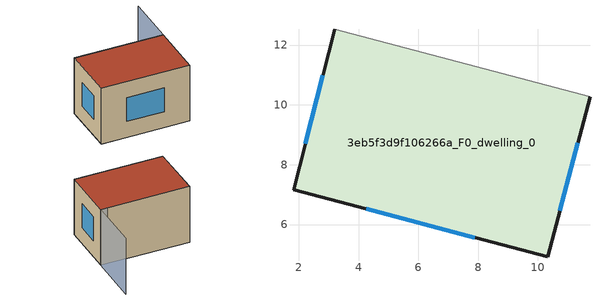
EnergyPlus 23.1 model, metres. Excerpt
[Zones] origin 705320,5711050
3eb5f3d9f106266a_F0_dwelling_0
 floor ground (EU_floor_Construction): 10.32,4.92 11.74,10.28 3.2,12.54 1.82,7.17 z0
 wall outside (EU_wall_Construction): 11.74,10.28 10.32,4.92 1.82,7.17 3.2,12.54 z0:6
 wall adiabatic (EU_wall_Construction): 3.2,12.54 11.74,10.28 z0:6
 window (EU_Window_Construction): 2.22,8.71 2.8,10.99 / 11.33,8.74 10.73,6.45 / 7.88,5.56 4.26,6.52 z1.72:4.28
 roof outside (EU_roof_Construction): 11.74,10.28 10.32,4.92 1.82,7.17 3.2,12.54 z6
shading: 13.08,15.3 11.75,10.27 / 11.75,10.27 3.2,12.53 z0:6
[Building]
EU S2 Campaign: North Axis=0; Terrain=City; Solar Distribution=FullExterior
[Site:Location]
London: Latitude=51.5; Longitude=-0.5; Time Zone=0; Elevation=25
[SizingPeriod:WeatherFileDays]
AnnualSizingPeriod: Begin Month=1; Begin Day of Month=1; End Month=12; End Day of Month=31; Day of Week for Start Day=Monday; Use Weather File Daylight Saving Period=No; Use Weather File Rain and Snow Indicators=No
[MATERIAL]
EU_InternalMass_Material: Roughness=MediumRough; Thickness=0.1; Conductivity=1; Density=1800; Specific Heat=900; Thermal Absorptance=0.9; Solar Absorptance=0.7; Visible Absorptance=0.7
[MATERIAL:NOMASS] Roughness=MediumRough; Thermal Absorptance=0.9; Solar Absorptance=0.7; Visible Absorptance=0.7
Name | Thermal Resistance
EU_wall_NoMass | 3.33993
EU_roof_NoMass | 5.24846
EU_floor_NoMass | 4.08214
[WINDOWMATERIAL:SIMPLEGLAZINGSYSTEM]
EU_Window_SimpleGlazing: UFactor=1.72386; Solar Heat Gain Coefficient=0.72; Visible Transmittance=0.72
[CONSTRUCTION]
EU_wall_Construction: EU_wall_NoMass
EU_roof_Construction: EU_roof_NoMass
EU_floor_Construction: EU_floor_NoMass
EU_InternalMass_Construction: EU_InternalMass_Material
EU_Window_Construction: EU_Window_SimpleGlazing
[ZONE]
3eb5f3d9f106266a_F0_dwelling_0: Type=1; Multiplier=1; Ceiling Height=autocalculate; Volume=293.008; Floor Area=autocalculate; Part of Total Floor Area=Yes
[INTERNALMASS]
3eb5f3d9f106266a_F0_dwelling_0_EU_InternalMass: Construction=EU_InternalMass_Construction; Zone or ZoneList=3eb5f3d9f106266a_F0_dwelling_0; Surface Area=48.8349
[OTHEREQUIPMENT]
EU_Step8_InternalGain_3eb5f3d9f106266a_F0_dwelling_0_f000: Fuel Type=Electricity; Zone or ZoneList or Space or SpaceList=3eb5f3d9f106266a_F0_dwelling_0; Schedule=EU_Step8_GainSchedule_3eb5f3d9f106266a_F0_dwelling_0_f000; Design Level Calculation Method=Watts/Area; Power per Zone Floor Area=1; Fraction Latent=0; Fraction Radiant=0; Fraction Lost=0; Carbon Dioxide Generation Rate=0; EndUse Subcategory=EU_Step8_InternalGains
[ZONEVENTILATION:DESIGNFLOWRATE]
EU_ConstantAir_3eb5f3d9f106266a_F0_dwelling_0: Zone or ZoneList or Space or SpaceList=3eb5f3d9f106266a_F0_dwelling_0; Schedule=EU_AlwaysOn; Design Flow Rate Calculation Method=AirChanges/Hour; Air Changes per Hour=0.453648; Ventilation Type=Natural; Fan Pressure Rise=0; Fan Total Efficiency=1; Constant Term Coefficient=1; Temperature Term Coefficient=0; Velocity Term Coefficient=0; Velocity Squared Term Coefficient=0; Minimum Indoor Temperature=-100; Maximum Indoor Temperature=100; Delta Temperature=-100; Minimum Outdoor Temperature=-100; Maximum Outdoor Temperature=100; Maximum Wind Speed=40
[HVACTEMPLATE:THERMOSTAT]
EU_HeatOnly_3eb5f3d9f106266a_F0_dwelling_0: Constant Heating Setpoint=20; Constant Cooling Setpoint=50
[HVACTEMPLATE:ZONE:IDEALLOADSAIRSYSTEM]
3eb5f3d9f106266a_F0_dwelling_0: Template Thermostat=EU_HeatOnly_3eb5f3d9f106266a_F0_dwelling_0; System Availability Schedule=EU_AlwaysOn; Maximum Heating Supply Air Temperature=50; Minimum Cooling Supply Air Temperature=13; Maximum Heating Supply Air Humidity Ratio=0.0156; Minimum Cooling Supply Air Humidity Ratio=0.0077; Heating Limit=NoLimit; Cooling Limit=NoLimit; Heating Availability Schedule=EU_AlwaysOn; Cooling Availability Schedule=EU_CoolingOff; Dehumidification Control Type=ConstantSensibleHeatRatio; Cooling Sensible Heat Ratio=0.7; Dehumidification Setpoint=60; Humidification Control Type=None; Humidification Setpoint=30; Outdoor Air Method=None; Outdoor Air Flow Rate per Person=0.00944; Outdoor Air Flow Rate per Zone Floor Area=0; Outdoor Air Flow Rate per Zone=0; Demand Controlled Ventilation Type=None; Outdoor Air Economizer Type=NoEconomizer; Heat Recovery Type=None; Sensible Heat Recovery Effectiveness=0.7; Latent Heat Recovery Effectiveness=0.65
[SIZING:ZONE]
3eb5f3d9f106266a_F0_dwelling_0: Zone Cooling Design Supply Air Temperature Input Method=SupplyAirTemperature; Zone Cooling Design Supply Air Temperature=13; Zone Heating Design Supply Air Temperature Input Method=SupplyAirTemperature; Zone Heating Design Supply Air Temperature=50; Zone Cooling Design Supply Air Humidity Ratio=0.008; Zone Heating Design Supply Air Humidity Ratio=0.008; Cooling Design Air Flow Method=DesignDay; Cooling Design Air Flow Rate=0; Cooling Minimum Air Flow per Zone Floor Area=0.000762; Cooling Minimum Air Flow=0; Cooling Minimum Air Flow Fraction=0.2; Heating Design Air Flow Method=DesignDay; Heating Design Air Flow Rate=0; Heating Maximum Air Flow per Zone Floor Area=0.002032; Heating Maximum Air Flow=0.141576; Heating Maximum Air Flow Fraction=0.3; Account for Dedicated Outdoor Air System=No; Dedicated Outdoor Air System Control Strategy=NeutralSupplyAir; Dedicated Outdoor Air Low Setpoint Temperature for Design=autosize; Dedicated Outdoor Air High Setpoint Temperature for Design=autosize; Zone Load Sizing Method=Sensible Load Only No Latent Load; Zone Latent Cooling Design Supply Air Humidity Ratio Input Method=HumidityRatioDifference; Zone Cooling Design Supply Air Humidity Ratio Difference=0.005; Zone Latent Heating Design Supply Air Humidity Ratio Input Method=HumidityRatioDifference; Zone Humidification Design Supply Air Humidity Ratio Difference=0.005
[SCHEDULE:CONSTANT]
Name | Hourly Value
EU_AlwaysOn | 1
EU_CoolingOff | 0
[SCHEDULE:FILE]
EU_Step8_GainSchedule_3eb5f3d9f106266a_F0_dwelling_0_f000: File=../../schedules/3eb5f3d9f106266a/3eb5f3d9f106266a_F0_dwelling_0_f000_gain.csv; Column Number=1; Rows to Skip at Top=0; Number of Hours of Data=8760; Column Separator=Comma; Interpolate to Timestep=No; Minutes per Item=60; Adjust Schedule for Daylight Savings=Yes
